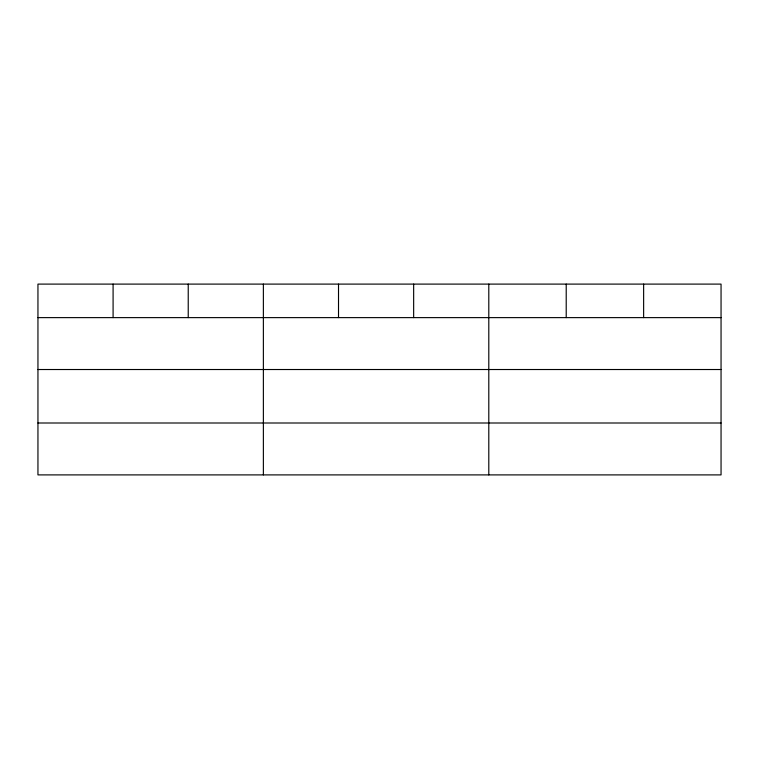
<?xml version="1.0" encoding="UTF-8"?>
<svg xmlns="http://www.w3.org/2000/svg" width="759" height="759" viewBox="0 0 759 759"><rect width="100%" height="100%" fill="white"/><g stroke="black" fill="none" stroke-linecap="round" stroke-linejoin="round"><path stroke-width="1.14" d="M721.05 369.519L721.05 284.103L37.95 284.103L37.95 474.897L721.05 474.897L721.05 369.519L37.95 369.519M37.95 317.623L721.05 317.623M37.95 423L721.05 423M643.632 284.103L643.632 317.623M566.214 284.103L566.214 317.623M488.796 284.103L488.796 474.897M413.655 284.103L413.655 317.623M338.514 284.103L338.514 317.623M263.373 284.103L263.373 474.897M188.232 284.103L188.232 317.623M113.091 284.103L113.091 317.623"/></g></svg>
